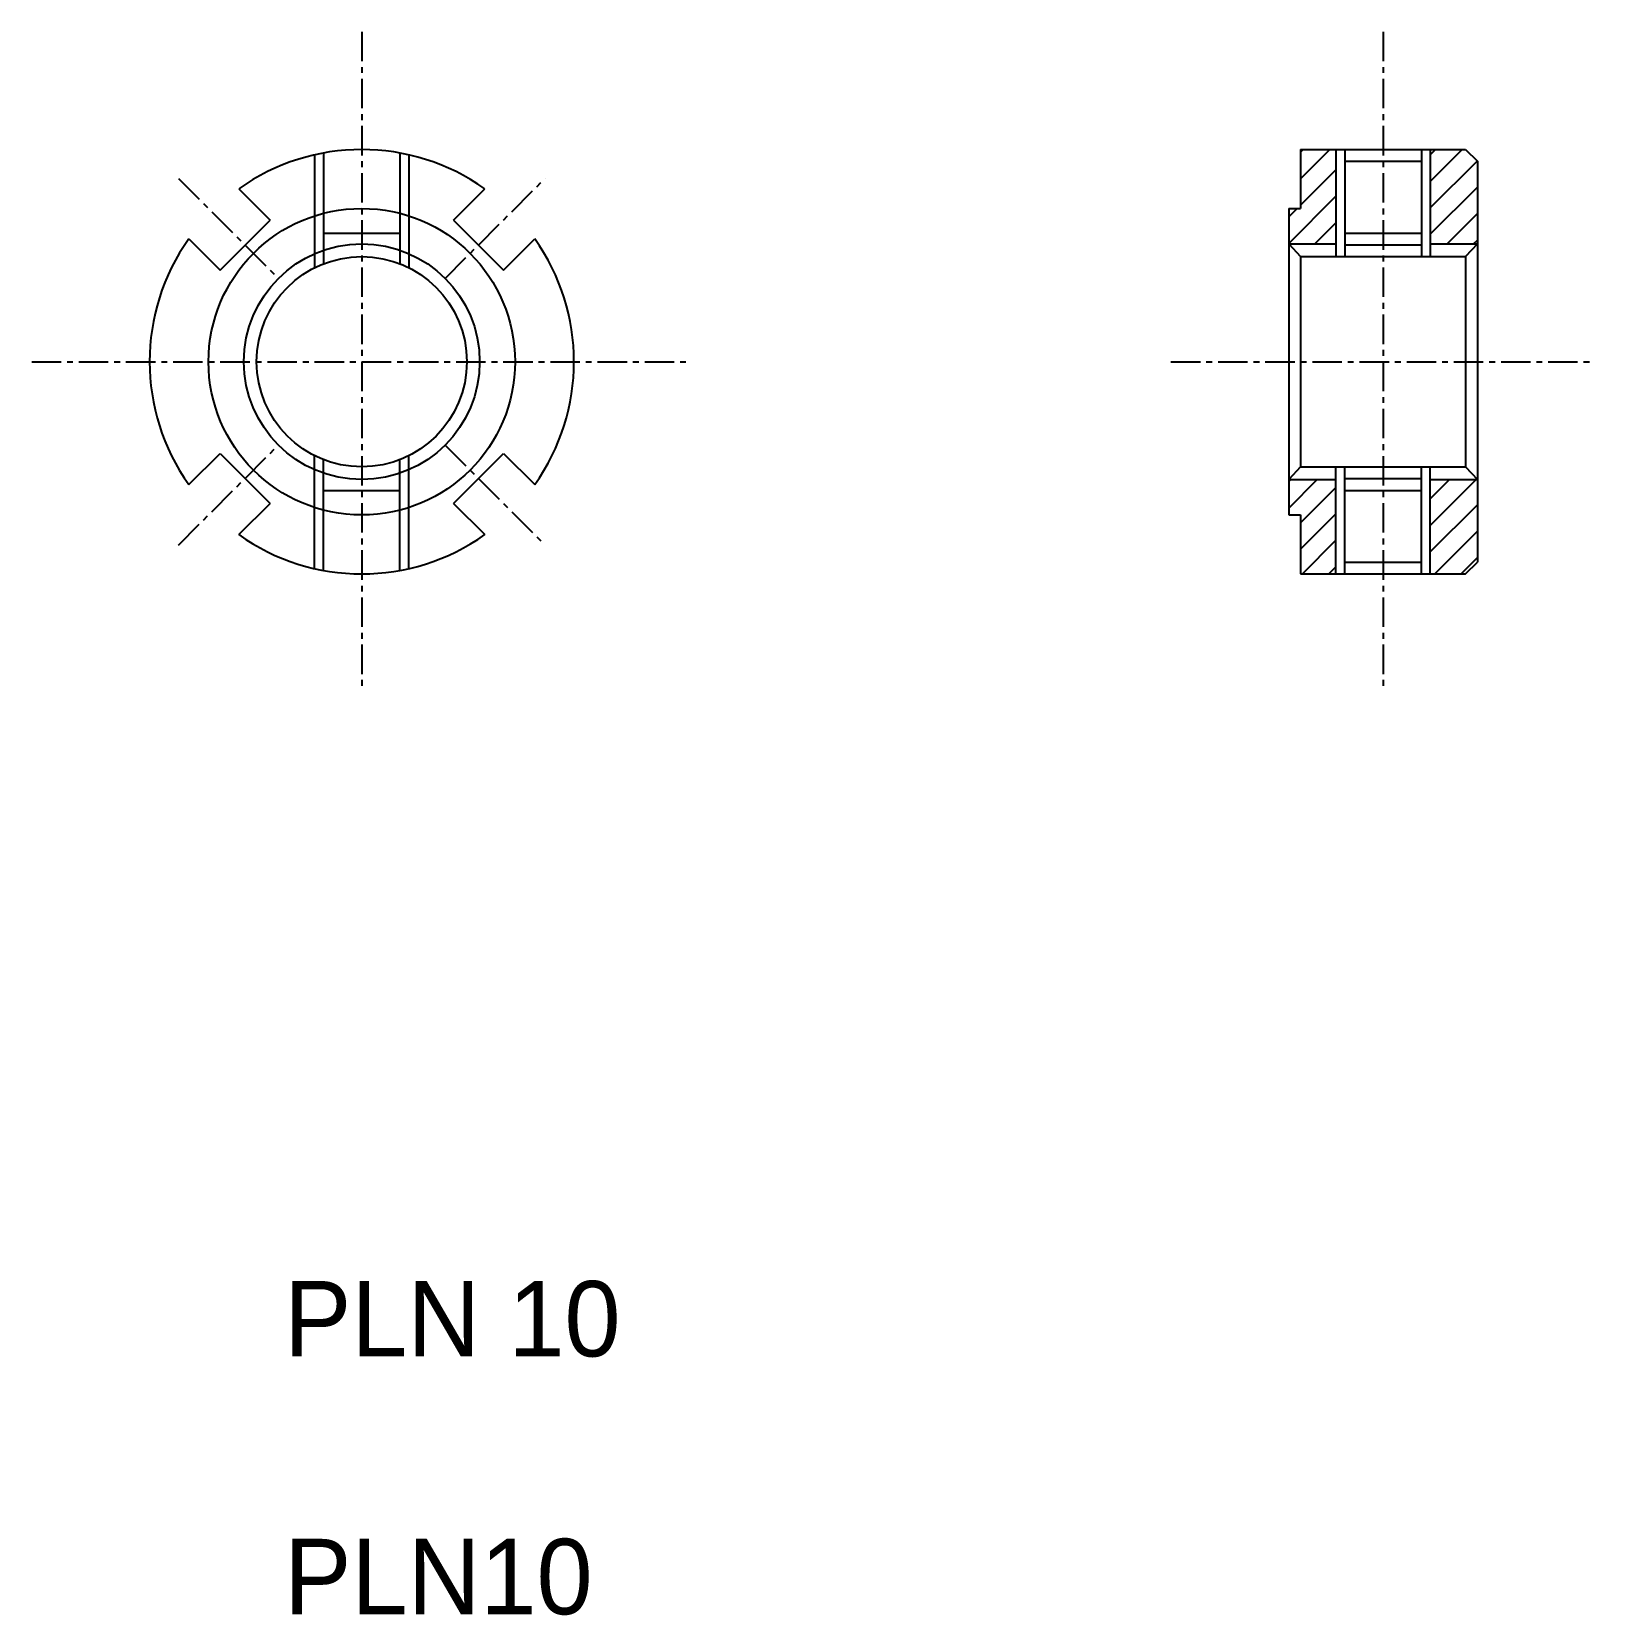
# Model space of a CAD drawing. Extents: x 130.6 to 196.9, y 79.8 to 147.
import ezdxf

# ---------------------------------------------------------------- set-up
doc = ezdxf.new("R2010")
doc.units = 0
doc.linetypes.add('CENTER', pattern=[2, 1.25, -0.25, 0.25, -0.25])
doc.linetypes.add('DASHED', pattern=[19.05, 12.7, -6.35])
doc.layers.get('0').update_dxf_attribs({"linetype": 'CONTINUOUS'})
doc.layers.add('CENTER', color=1, linetype='CENTER')

msp = doc.modelspace()

# ---------------------------------------------------------------- linework, layer by layer
at = {"color": 3, "linetype": 'DASHED'}
for p, q in [((142.965, 141.805), (142.965, 137.105)), ((146.207, 141.805), (146.207, 137.105)), ((142.586, 141.727), (142.586, 136.937)), ((146.586, 141.727), (146.586, 136.937)), ((142.965, 138.41), (146.207, 138.41)), ((142.586, 124.177), (142.586, 128.967)), ((142.965, 124.099), (142.965, 128.799)), ((146.207, 124.099), (146.207, 128.799)), ((146.586, 124.177), (146.586, 128.967)), ((142.965, 127.493), (146.207, 127.493))]:
    msp.add_line(p, q, dxfattribs=at)
for p, q in [((184.406, 141.952), (191.406, 141.952)), ((184.406, 141.952), (184.406, 139.452)), ((186.285, 141.952), (186.285, 137.41)), ((189.527, 141.952), (189.527, 137.41)), ((191.406, 141.952), (191.906, 141.452)), ((186.285, 141.452), (189.527, 141.452)), ((191.906, 141.452), (191.906, 124.452)), ((139.371, 140.288), (140.696, 138.962)), ((148.475, 138.962), (149.8, 140.288)), ((183.906, 139.452), (183.906, 126.452)), ((183.906, 139.452), (184.406, 139.452)), ((138.575, 136.841), (140.696, 138.962)), ((148.475, 138.962), (150.596, 136.841)), ((186.285, 138.41), (189.527, 138.41)), ((137.25, 138.166), (138.575, 136.841)), ((150.596, 136.841), (151.921, 138.166)), ((183.906, 137.952), (184.406, 137.41)), ((186.285, 137.91), (189.527, 137.91)), ((191.906, 137.952), (191.406, 137.41)), ((184.406, 137.41), (191.406, 137.41)), ((183.906, 135.952), (183.906, 135.952)), ((183.906, 132.952), (183.907, 132.952)), ((137.25, 127.738), (138.575, 129.063)), ((138.575, 129.063), (140.696, 126.942)), ((148.475, 126.942), (150.596, 129.063)), ((150.596, 129.063), (151.921, 127.738)), ((184.406, 128.493), (183.906, 127.952)), ((184.406, 128.493), (191.406, 128.493)), ((186.285, 123.952), (186.285, 128.493)), ((189.527, 123.952), (189.527, 128.493)), ((191.406, 128.493), (191.906, 127.952)), ((186.285, 127.993), (189.527, 127.993)), ((186.285, 127.493), (189.527, 127.493)), ((139.371, 125.616), (140.696, 126.942)), ((148.475, 126.942), (149.8, 125.616)), ((183.906, 126.452), (184.406, 126.452)), ((184.406, 126.452), (184.406, 123.952)), ((186.285, 124.452), (189.527, 124.452)), ((191.406, 123.952), (191.906, 124.452)), ((184.406, 123.952), (191.406, 123.952))]:
    msp.add_line(p, q)
at = {"color": 3}
for p, q in [((184.406, 141.838), (184.52, 141.952)), ((184.406, 140.715), (185.643, 141.952)), ((185.906, 141.952), (185.906, 137.41)), ((189.906, 140.603), (191.256, 141.952)), ((189.906, 141.952), (189.906, 137.41)), ((189.906, 141.725), (190.133, 141.952)), ((184.406, 139.593), (185.906, 141.093)), ((189.906, 139.48), (191.892, 141.466)), ((183.906, 137.97), (185.906, 139.97)), ((189.906, 138.358), (191.906, 140.358)), ((183.906, 139.093), (184.266, 139.452)), ((190.623, 137.952), (191.906, 139.235)), ((185.011, 137.952), (185.906, 138.848)), ((183.906, 137.952), (185.906, 137.952)), ((189.906, 137.952), (191.906, 137.952)), ((191.746, 137.952), (191.906, 138.113)), ((184.406, 137.41), (184.406, 128.493)), ((191.406, 137.41), (191.406, 128.493)), ((185.906, 123.952), (185.906, 128.493)), ((189.906, 123.952), (189.906, 128.493)), ((183.906, 127.952), (185.906, 127.952)), ((183.906, 127.867), (183.991, 127.952)), ((183.906, 126.745), (185.113, 127.952)), ((189.906, 127.952), (191.906, 127.952)), ((189.906, 127.132), (190.726, 127.952)), ((189.906, 126.01), (191.849, 127.952)), ((184.406, 126.122), (185.906, 127.622)), ((184.406, 125), (185.906, 126.5)), ((189.906, 124.887), (191.906, 126.887)), ((190.094, 123.952), (191.906, 125.765)), ((184.481, 123.952), (185.906, 125.377)), ((191.216, 123.952), (191.906, 124.642)), ((185.604, 123.952), (185.906, 124.255))]:
    msp.add_line(p, q, dxfattribs=at)
for radius in [6.5, 4.458]:
    msp.add_circle((144.586, 132.952), radius)
msp.add_circle((144.586, 132.952), 5, dxfattribs=at)
for start, end in [(54.59407, 125.40593), (144.59407, 215.40593), (324.59407, 35.40593), (234.59407, 305.40593)]:
    msp.add_arc((144.586, 132.952), 9, start, end)
at = {"layer": 'CENTER', "color": 1, "linetype": 'CENTER'}
for p, q in [((144.586, 146.952), (144.586, 118.952)), ((187.906, 146.952), (187.906, 118.952)), ((136.807, 140.73), (141.05, 136.487)), ((148.121, 136.487), (152.364, 140.73)), ((130.586, 132.952), (158.586, 132.952)), ((178.906, 132.952), (196.906, 132.952)), ((136.807, 125.174), (141.05, 129.416)), ((148.121, 129.416), (152.364, 125.174))]:
    msp.add_line(p, q, dxfattribs=at)

# ---------------------------------------------------------------- texts
for s, p in [('PLN 10', (141.291, 90.757)), ('PLN10', (141.295, 79.821))]:
    msp.add_text(s, height=3.2).set_placement(p)

doc.saveas('drawing.dxf')
